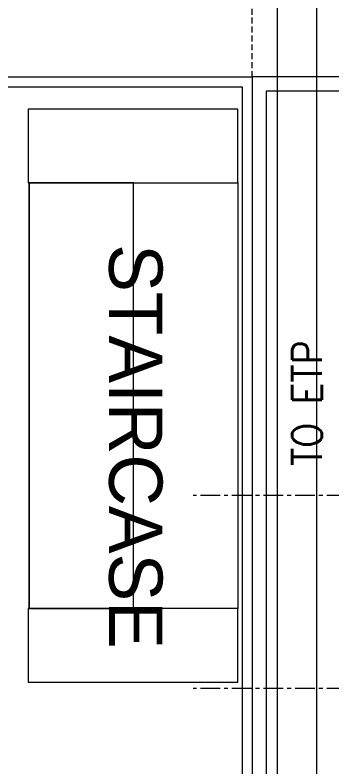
# Model space of a CAD drawing. Header units: inches. Extents: x 702888 to 852715, y 9845 to 271320.
# Drawn here: x 722633 to 726645, y 253770 to 263280 of the extents above; entities that cross this region are included whole.
import ezdxf

# ---------------------------------------------------------------- set-up
doc = ezdxf.new("R2010")
doc.units = ezdxf.units.IN
doc.header["$MEASUREMENT"] = 0
doc.linetypes.add('CENTERX2', pattern=[4, 2.5, -0.5, 0.5, -0.5])
doc.linetypes.add('DASHED2', pattern=[0.375, 0.25, -0.125])
doc.layers.get('0').update_dxf_attribs({"lineweight": 5})
doc.layers.add('chain', color=2, linetype='Continuous', lineweight=5)
doc.layers.add('p7', color=253, linetype='Continuous', lineweight=5)
doc.styles.add('ROMANS', font='romans.shx', dxfattribs={"width": 0.9})

# ---------------------------------------------------------------- blocks, each defined once
blk = doc.blocks.new('A$C76b9bb42')
at = {"linetype": 'DASHED2', "ltscale": 300}
blk.add_line((14008.076, 27551.1859), (14008.076, 32206.1859), dxfattribs=at)
for p, q in [((14328.5667, 13988.6232), (14328.5667, 30625.3526)), ((14828.5667, 13988.6232), (14828.5667, 30550.7172))]:
    blk.add_line(p, q)
at = {"color": 1, "linetype": 'CENTERX2', "ltscale": 100}
for p, q in [((19203.523, 22258.6232), (13263.0473, 22258.6232)), ((19203.523, 19818.6232), (13263.0473, 19818.6232))]:
    blk.add_line(p, q, dxfattribs=at)
for points in [[(14008.076, 27551.1859), (14008.076, 4343.1859), (1080.5667, 4343.1859), (1080.5667, 27551.1859)], [(13883.076, 27426.1859), (13883.076, 4468.1859), (1205.5667, 4468.1859), (1205.5667, 27426.1859)], [(13828.5353, 26210.7172), (13828.5353, 27142.9401), (11173.9872, 27142.9401), (11173.9872, 26210.7172)], [(13828.5353, 26210.7172), (13828.5353, 20830.2985), (11188.2087, 20830.2985), (11188.2087, 26210.7172)], [(11188.2087, 26210.7172), (11188.2087, 20830.2985), (12508.372, 20830.2985), (12508.372, 26210.7172)], [(13828.5353, 19898.0756), (13828.5353, 20830.2985), (11173.9872, 20830.2985), (11173.9872, 19898.0756)]]:
    blk.add_lwpolyline(points, close=True)
at = {"color": 152, "true_color": 0x2776bb}
for points in [[(14008.076, 27551.1859), (14008.076, 3533.1859), (100808.5667, 3533.1859), (100808.5667, 27551.1859)], [(14188.076, 27371.1859), (14188.076, 3713.1859), (100628.5667, 3713.1859), (100628.5667, 27371.1859)]]:
    blk.add_lwpolyline(points, close=True, dxfattribs=at)
blk.add_text('STAIRCASE', height=675, rotation=270).set_placement((12198.9833, 25435.6425))
at = {"layer": 'p7', "color": 31, "style": 'ROMANS', "width": 0.9}
blk.add_text('TO ETP', height=375, rotation=90, dxfattribs=at).set_placement((14892.6335, 22629.408))

msp = doc.modelspace()

# ---------------------------------------------------------------- block references
at = {"layer": 'chain', "color": 1}
msp.add_blockref('A$C76b9bb42', (711625.145, 234945.321), dxfattribs=at)

doc.saveas('drawing.dxf')
